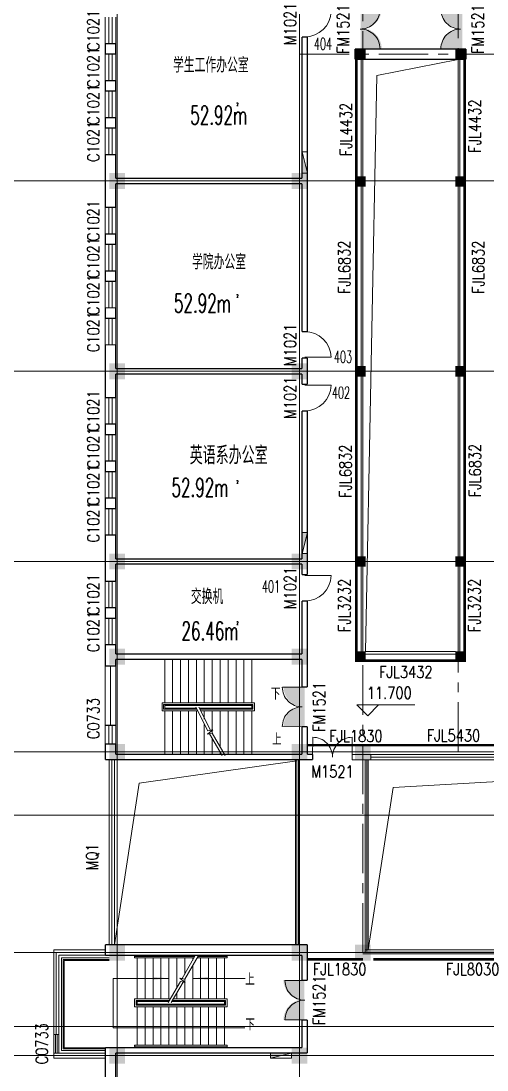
# Model space of a CAD drawing. Extents: x 1575758 to 1999219, y -897052 to -636879.
# Drawn here: x 1744357 to 1761992, y -810816 to -771117 of the extents above; entities that cross this region are included whole.
import ezdxf
from ezdxf.enums import TextEntityAlignment as Align

# ---------------------------------------------------------------- set-up
doc = ezdxf.new("R2010")
doc.units = 0
doc.header["$LTSCALE"] = 1500
doc.header["$MEASUREMENT"] = 0
doc.linetypes.add('CENTER', pattern=[2, 1.25, -0.25, 0.25, -0.25])
doc.linetypes.add('DASH', pattern=[0.35, 0.25, -0.1])
doc.layers.get('0').update_dxf_attribs({"linetype": 'CONTINUOUS', "lineweight": 5})
for name, color, linetype, lineweight in [('COLUMN', 7, 'CONTINUOUS', 5), ('DOTE', 7, 'CENTER', 5), ('OTHER', 7, 'CONTINUOUS', 5), ('P-S-TEXT', 7, 'CONTINUOUS', 5), ('PUB_DIM', 7, 'CONTINUOUS', 5), ('PUB_TEXT', 7, 'CONTINUOUS', 5), ('STAIR', 7, 'CONTINUOUS', 0), ('U型玻璃', 7, 'CONTINUOUS', 5), ('WALL', 7, 'CONTINUOUS', 5), ('WINDOW', 7, 'CONTINUOUS', 0), ('WINDOW_TEXT', 7, 'CONTINUOUS', 5), ('我的', 7, 'CONTINUOUS', 5), ('消火栓', 7, 'CONTINUOUS', 5), ('防火卷帘', 7, 'CONTINUOUS', 5), ('防火卷帘名称', 7, 'CONTINUOUS', 5)]:
    doc.layers.add(name, color=color, linetype=linetype, lineweight=lineweight)
doc.layers.add('防火门', color=10, linetype='CONTINUOUS')
doc.styles.add('_SIMPLEX', font='SIMPLEX.shx', dxfattribs={"width": 0.6})
doc.styles.add('DIM_FONT', font='romans.shx', dxfattribs={"width": 0.6})
doc.styles.add('H1', font='romans.shx', dxfattribs={"width": 1.2, "bigfont": 'hztxt.shx'})
doc.styles.add('SIMPLEX', font='SIMPLEX.SHX', dxfattribs={"width": 0.6})

# ---------------------------------------------------------------- blocks, each defined once
blk = doc.blocks.new('_FZH')
blk.add_solid([(0.5, -0.5), (-0.5, -0.5), (0.5, 0.5), (-0.5, 0.5)])
blk = doc.blocks.new('M_A2ZXL')
blk.add_line((-0.472, 0), (-0.472, -1))
blk.add_arc((-0.5, 0), 1, 271.6231, 0)
blk = doc.blocks.new('_ARROW')
blk.add_solid([(0, 0), (-1, 0.1), (-1, -0.1)])
blk = doc.blocks.new('_WBLK')
for p, q in [((-0.5, 0.5), (0.5, 0.5)), ((0.5, 0.167), (-0.5, 0.167)), ((0.5, -0.167), (-0.5, -0.167)), ((-0.5, -0.5), (0.5, -0.5))]:
    blk.add_line(p, q)
at = {"layer": 'WINDOW_TEXT', "style": 'SIMPLEX', "flags": 9}
blk.add_attdef('A', text='', height=1, dxfattribs=at).set_placement((0, 1.5), align=Align.MIDDLE)
blk = doc.blocks.new('A$C68C06AB7')
at = {"layer": '消火栓'}
blk.add_hatch(color=256, dxfattribs=at).paths.add_polyline_path([(800, 200), (0, 200), (800, 0)])
blk.add_line((0, 200), (800, 0), dxfattribs=at)
blk.add_lwpolyline([(0, 200), (0, 0), (800, 0), (800, 200)], close=True, dxfattribs=at)
blk = doc.blocks.new('M_A3PTU')
for p, q in [((-0.5, 0), (-0.499, -0.498)), ((0.5, 0), (0.499, -0.498))]:
    blk.add_line(p, q)
for centre, start, end in [((-0.498, -0.001), 269.885, 0.0763), ((0.498, -0.001), 179.9237, 270.115)]:
    blk.add_arc(centre, 0.498, start, end)

msp = doc.modelspace()

# ---------------------------------------------------------------- hatches: boundary and pattern name
at = {"layer": '防火门'}
for points in [[(1757211.2, -770658), (1758010.9, -770658, -0.4059403), (1757211.2, -771435.3)], [(1761053.2, -770648), (1760253.5, -770648, 0.4059403), (1761053.2, -771425.3)], [(1757211.2, -772158.5), (1758010.9, -772158.5, 0.4059403), (1757211.2, -771381.1)], [(1761053.2, -772148.5), (1760253.5, -772148.5, -0.4059403), (1761053.2, -771371.2)], [(1755088.6, -796312.3), (1754288.9, -796312.3, 0.4059403), (1755088.6, -797089.6)], [(1755088.6, -797812.8), (1754288.9, -797812.8, -0.4059403), (1755088.6, -797035.4)], [(1755084.8, -807412.3), (1754285.1, -807412.3, 0.4059403), (1755084.8, -808189.6)], [(1755084.8, -808912.8), (1754285.1, -808912.8, -0.4059403), (1755084.8, -808135.5)]]:
    msp.add_hatch(color=256, dxfattribs=at).paths.add_polyline_path(points)

# ---------------------------------------------------------------- linework, layer by layer
at = {"layer": 'DOTE'}
for p, q in [((1757294.6, -806372.3), (1757294.6, -759701.8)), ((1760894.6, -798772.3), (1760894.6, -759701.8)), ((1754894.6, -772372.3), (1765353.9, -772372.3))]:
    msp.add_line(p, q, dxfattribs=at)
at = {"layer": 'OTHER'}
for points in [[(1757394.6, -794972.3), (1757816.8, -773175.4), (1760894.6, -772572.3)], [(1747894.6, -806072.3), (1748829, -799961.5), (1754794.6, -799114.9)], [(1757494.6, -806272.3), (1758435.4, -800123), (1776794.6, -799072.3)]]:
    msp.add_lwpolyline(points, dxfattribs=at)
at = {"layer": 'PUB_DIM'}
for p, q in [((1747994.6, -823922.9), (1747994.6, -759701.8)), ((1754894.6, -823922.9), (1754894.6, -759701.8)), ((1741678.9, -777172.3), (1772636.2, -777172.3)), ((1741678.9, -784372.3), (1772636.2, -784372.3)), ((1741678.9, -791572.3), (1772636.2, -791572.3)), ((1757476, -797408), (1757063.5, -796995.5)), ((1757063.5, -796995.5), (1759259.8, -796995.5)), ((1757888.5, -796995.5), (1757476, -797408)), ((1741678.9, -798772.3), (1830716.9, -798772.3)), ((1741678.9, -801172.3), (1829892.9, -801172.3)), ((1741678.9, -806372.3), (1836900.8, -806372.3)), ((1741678.9, -809172.3), (1830716.9, -809172.3)), ((1765894.6, -810272.3), (1741678.9, -810272.3))]:
    msp.add_line(p, q, dxfattribs=at)
for points in [[(1749954.6, -807347.3), (1747844.4, -807347.3), (1747844.4, -809217.8), (1752833, -809217.8)], [(1750854.6, -807347.3), (1752846.2, -807347.3)]]:
    msp.add_lwpolyline(points, dxfattribs=at)
at = {"layer": 'STAIR', "ltscale": 2}
for p, q in [((1757224.6, -795172.3), (1757224.6, -772572.3)), ((1757294.6, -795172.3), (1757294.6, -772572.3)), ((1760894.6, -795172.3), (1760894.6, -772572.3)), ((1760964.6, -795172.3), (1760964.6, -772572.3))]:
    msp.add_line(p, q, dxfattribs=at)
at = {"layer": 'STAIR'}
for p, q in [((1757394.6, -794972.3), (1760794.6, -794972.3)), ((1757394.6, -795072.3), (1760794.6, -795072.3)), ((1749794.6, -796922.3), (1749794.6, -795272.3)), ((1750094.6, -796922.3), (1750094.6, -795272.3)), ((1750394.6, -796922.3), (1750394.6, -795272.3)), ((1750694.6, -796922.3), (1750694.6, -795272.3)), ((1750994.6, -796922.3), (1750994.6, -795272.3)), ((1751294.6, -795272.3), (1751294.6, -796922.3)), ((1751594.6, -795272.3), (1751594.6, -796922.3)), ((1751894.6, -795272.3), (1751894.6, -796922.3)), ((1752194.6, -796922.3), (1752194.6, -795272.3)), ((1752494.6, -796922.3), (1752494.6, -795272.3)), ((1752794.6, -796922.3), (1752794.6, -795272.3)), ((1753094.6, -795272.3), (1753094.6, -796922.3)), ((1749694.6, -797222.3), (1749694.6, -796922.3)), ((1749694.6, -796922.3), (1753194.6, -796922.3)), ((1749754.6, -797162.3), (1749754.6, -796982.3)), ((1749754.6, -796982.3), (1753134.6, -796982.3)), ((1749794.6, -797162.3), (1749794.6, -796982.3)), ((1749794.6, -797022.3), (1753094.6, -797022.3)), ((1750994.6, -797122.3), (1749794.6, -797122.3)), ((1750094.6, -797022.3), (1750094.6, -796982.3)), ((1750094.6, -797162.3), (1750094.6, -797122.3)), ((1750394.6, -797022.3), (1750394.6, -796982.3)), ((1750394.6, -797162.3), (1750394.6, -797122.3)), ((1750694.6, -797022.3), (1750694.6, -796982.3)), ((1750694.6, -797162.3), (1750694.6, -797122.3)), ((1750969.6, -797079), (1751433.5, -797982.4)), ((1750994.6, -797022.3), (1750994.6, -796982.3)), ((1750994.6, -797162.3), (1750994.6, -797122.3)), ((1751085.1, -797079), (1751534, -797956.4)), ((1753094.6, -797122.3), (1751110.1, -797122.3)), ((1751294.6, -796982.3), (1751294.6, -797022.3)), ((1751294.6, -797122.3), (1751294.6, -797162.3)), ((1751594.6, -796982.3), (1751594.6, -797022.3)), ((1751594.6, -797122.3), (1751594.6, -797162.3)), ((1751894.6, -796982.3), (1751894.6, -797022.3)), ((1751894.6, -797122.3), (1751894.6, -797162.3)), ((1752194.6, -797022.3), (1752194.6, -796982.3)), ((1752194.6, -797162.3), (1752194.6, -797122.3)), ((1752494.6, -797022.3), (1752494.6, -796982.3)), ((1752494.6, -797162.3), (1752494.6, -797122.3)), ((1752794.6, -797022.3), (1752794.6, -796982.3)), ((1752794.6, -797162.3), (1752794.6, -797122.3)), ((1753094.6, -796982.3), (1753094.6, -797162.3)), ((1753134.6, -796982.3), (1753134.6, -797162.3)), ((1753194.6, -796922.3), (1753194.6, -797222.3)), ((1751052.4, -797222.3), (1749694.6, -797222.3)), ((1751017.7, -797162.3), (1749754.6, -797162.3)), ((1749794.6, -798872.3), (1749794.6, -797222.3)), ((1750094.6, -798872.3), (1750094.6, -797222.3)), ((1750394.6, -798872.3), (1750394.6, -797222.3)), ((1750694.6, -798872.3), (1750694.6, -797222.3)), ((1750994.6, -798872.3), (1750994.6, -797222.3)), ((1753134.6, -797162.3), (1751133.2, -797162.3)), ((1753194.6, -797222.3), (1751167.9, -797222.3)), ((1751294.6, -797222.3), (1751294.6, -797541.9)), ((1751594.6, -797222.3), (1751594.6, -798062.4)), ((1751894.6, -797222.3), (1751894.6, -798581.2)), ((1752194.6, -798872.3), (1752194.6, -797222.3)), ((1752494.6, -798872.3), (1752494.6, -797222.3)), ((1752794.6, -798872.3), (1752794.6, -797222.3)), ((1753094.6, -797222.3), (1753094.6, -798872.3)), ((1751294.6, -797741.9), (1751294.6, -798872.3)), ((1751614.3, -797935.7), (1751414.2, -798109)), ((1751433.5, -797982.4), (1751614.3, -797935.7)), ((1751414.2, -798109), (1751595.1, -798062.3)), ((1751494.6, -798088.2), (1751972.3, -798915.6)), ((1751594.6, -798261.5), (1751594.6, -798872.3)), ((1751595.1, -798062.3), (1752087.7, -798915.6)), ((1754744.6, -799072.3), (1754744.6, -806072.3)), ((1754799.9, -799072.3), (1754799.9, -806072.3)), ((1754855.5, -799072.3), (1754855.5, -806072.3)), ((1757379, -799072.3), (1757379, -806372.3)), ((1757439, -799072.3), (1757439, -806312.3)), ((1757494.6, -799072.3), (1757494.6, -806272.3)), ((1757394.6, -806272.3), (1782187.4, -806272.3)), ((1745894.6, -810072.3), (1745894.6, -806572.3)), ((1747694.6, -806572.3), (1745894.6, -806572.3)), ((1745954.6, -810012.3), (1745954.6, -806632.3)), ((1747694.6, -806632.3), (1745954.6, -806632.3)), ((1745994.6, -809972.3), (1745994.6, -806672.3)), ((1747694.6, -806672.3), (1745994.6, -806672.3)), ((1748654.6, -806512.3), (1748654.6, -806572.3)), ((1750907.3, -806572.3), (1748654.6, -806572.3)), ((1748754.6, -808122.3), (1748754.6, -806572.3)), ((1749054.6, -808122.3), (1749054.6, -806572.3)), ((1749354.6, -808122.3), (1749354.6, -806572.3)), ((1749654.6, -808122.3), (1749654.6, -806572.3)), ((1749954.6, -808122.3), (1749954.6, -806572.3)), ((1750254.6, -807702.7), (1750254.6, -806572.3)), ((1750454.6, -807356.4), (1750941.9, -806512.3)), ((1750554.6, -807183.1), (1750554.6, -806572.3)), ((1750555.1, -807382.4), (1751057.4, -806512.3)), ((1750854.6, -806663.5), (1750854.6, -806572.3)), ((1752154.6, -806572.3), (1751022.7, -806572.3)), ((1751154.6, -808122.3), (1751154.6, -806572.3)), ((1751454.6, -808122.3), (1751454.6, -806572.3)), ((1751754.6, -808122.3), (1751754.6, -806572.3)), ((1752054.6, -808122.3), (1752054.6, -806572.3)), ((1752154.6, -806512.3), (1752154.6, -806572.3)), ((1757294.6, -806417.8), (1782187.4, -806417.8)), ((1757354.6, -806357.8), (1782187.4, -806357.8)), ((1750854.6, -808122.3), (1750854.6, -806863.5)), ((1749929.6, -808265.6), (1750393.5, -807462.3)), ((1750374.2, -807335.7), (1750555.1, -807382.4)), ((1750574.3, -807509), (1750374.2, -807335.7)), ((1750393.5, -807462.3), (1750574.3, -807509)), ((1750554.6, -808122.3), (1750554.6, -807382.3)), ((1750045.1, -808265.6), (1750494, -807488.2)), ((1750012.4, -808122.3), (1748654.6, -808122.3)), ((1748654.6, -808122.3), (1748654.6, -808422.3)), ((1748714.6, -808182.3), (1748714.6, -808362.3)), ((1749977.7, -808182.3), (1748714.6, -808182.3)), ((1748754.6, -808362.3), (1748754.6, -808182.3)), ((1749954.6, -808222.3), (1748754.6, -808222.3)), ((1749054.6, -808222.3), (1749054.6, -808182.3)), ((1749354.6, -808222.3), (1749354.6, -808182.3)), ((1749654.6, -808222.3), (1749654.6, -808182.3)), ((1749954.6, -808222.3), (1749954.6, -808182.3)), ((1752054.6, -808222.3), (1750070.1, -808222.3)), ((1752094.6, -808182.3), (1750093.2, -808182.3)), ((1752154.6, -808122.3), (1750127.9, -808122.3)), ((1750254.6, -808122.3), (1750254.6, -807902.7)), ((1750254.6, -808222.3), (1750254.6, -808182.3)), ((1750554.6, -808222.3), (1750554.6, -808182.3)), ((1750854.6, -808222.3), (1750854.6, -808182.3)), ((1751154.6, -808222.3), (1751154.6, -808182.3)), ((1751454.6, -808222.3), (1751454.6, -808182.3)), ((1751754.6, -808222.3), (1751754.6, -808182.3)), ((1752054.6, -808362.3), (1752054.6, -808182.3)), ((1752094.6, -808362.3), (1752094.6, -808182.3)), ((1752154.6, -808122.3), (1752154.6, -808422.3)), ((1748654.6, -808422.3), (1752154.6, -808422.3)), ((1748714.6, -808362.3), (1752094.6, -808362.3)), ((1748754.6, -808322.3), (1752054.6, -808322.3)), ((1748754.6, -809872.3), (1748754.6, -808422.3)), ((1749054.6, -808362.3), (1749054.6, -808322.3)), ((1749054.6, -809872.3), (1749054.6, -808422.3)), ((1749354.6, -808362.3), (1749354.6, -808322.3)), ((1749354.6, -809872.3), (1749354.6, -808422.3)), ((1749654.6, -808362.3), (1749654.6, -808322.3)), ((1749654.6, -809872.3), (1749654.6, -808422.3)), ((1749954.6, -808362.3), (1749954.6, -808322.3)), ((1749954.6, -809872.3), (1749954.6, -808422.3)), ((1750254.6, -808362.3), (1750254.6, -808322.3)), ((1750254.6, -809872.3), (1750254.6, -808422.3)), ((1750554.6, -808362.3), (1750554.6, -808322.3)), ((1750554.6, -809872.3), (1750554.6, -808422.3)), ((1750854.6, -808362.3), (1750854.6, -808322.3)), ((1750854.6, -809872.3), (1750854.6, -808422.3)), ((1751154.6, -808362.3), (1751154.6, -808322.3)), ((1751154.6, -809872.3), (1751154.6, -808422.3)), ((1751454.6, -808362.3), (1751454.6, -808322.3)), ((1751454.6, -809872.3), (1751454.6, -808422.3)), ((1751754.6, -808362.3), (1751754.6, -808322.3)), ((1751754.6, -809872.3), (1751754.6, -808422.3)), ((1752054.6, -809872.3), (1752054.6, -808422.3)), ((1747544.6, -810072.3), (1745894.6, -810072.3)), ((1747544.6, -810012.3), (1745954.6, -810012.3)), ((1747544.6, -809972.3), (1745994.6, -809972.3)), ((1752154.6, -809872.3), (1748654.6, -809872.3)), ((1752154.6, -809932.3), (1748654.6, -809932.3)), ((1748754.6, -809972.3), (1748754.6, -809932.3)), ((1749054.6, -809972.3), (1749054.6, -809932.3)), ((1749354.6, -809972.3), (1749354.6, -809932.3)), ((1749654.6, -809972.3), (1749654.6, -809932.3)), ((1749954.6, -809972.3), (1749954.6, -809932.3)), ((1750254.6, -809972.3), (1750254.6, -809932.3)), ((1750554.6, -809972.3), (1750554.6, -809932.3)), ((1750854.6, -809972.3), (1750854.6, -809932.3)), ((1751154.6, -809972.3), (1751154.6, -809932.3)), ((1751454.6, -809972.3), (1751454.6, -809932.3)), ((1751754.6, -809972.3), (1751754.6, -809932.3)), ((1752054.6, -809972.3), (1752054.6, -809932.3)), ((1752154.6, -809872.3), (1752154.6, -809932.3))]:
    msp.add_line(p, q, dxfattribs=at)
at = {"layer": 'STAIR', "const_width": 50}
for points in [[(1751947.3, -798872.3), (1749794.6, -798872.3)], [(1751894.6, -798781.2), (1751894.6, -798872.3)], [(1753094.6, -798872.3), (1752062.7, -798872.3)], [(1750941.9, -806512.3), (1748654.6, -806512.3)], [(1748754.6, -806512.3), (1748754.6, -806472.3)], [(1749054.6, -806512.3), (1749054.6, -806472.3)], [(1749354.6, -806512.3), (1749354.6, -806472.3)], [(1749654.6, -806512.3), (1749654.6, -806472.3)], [(1749954.6, -806512.3), (1749954.6, -806472.3)], [(1750254.6, -806512.3), (1750254.6, -806472.3)], [(1750554.6, -806512.3), (1750554.6, -806472.3)], [(1750854.6, -806512.3), (1750854.6, -806472.3)], [(1752154.6, -806512.3), (1751057.4, -806512.3)], [(1751154.6, -806512.3), (1751154.6, -806472.3)], [(1751454.6, -806512.3), (1751454.6, -806472.3)], [(1751754.6, -806512.3), (1751754.6, -806472.3)], [(1752054.6, -806512.3), (1752054.6, -806472.3)], [(1748654.6, -809872.3), (1748654.6, -809932.3)]]:
    msp.add_lwpolyline(points, dxfattribs=at)
at = {"layer": 'U型玻璃'}
for p, q in [((1757594.6, -798872.3), (1762994.6, -798872.3)), ((1757594.6, -798972.3), (1762994.6, -798972.3)), ((1757594.6, -799072.3), (1762994.6, -799072.3))]:
    msp.add_line(p, q, dxfattribs=at)
at = {"layer": 'WALL'}
for p, q in [((1756894.6, -799072.3), (1756894.6, -798872.3)), ((1757594.6, -798872.3), (1756894.6, -798872.3)), ((1756894.6, -799072.3), (1757594.6, -799072.3)), ((1757594.6, -799072.3), (1757594.6, -798872.3))]:
    msp.add_line(p, q, dxfattribs=at)
at = {"layer": 'WALL', "const_width": 50}
for points in [[(1754994.6, -777072.3), (1754994.6, -771722.3)], [(1754994.6, -771722.3), (1755194.6, -771722.3)], [(1755194.6, -782872.3), (1755194.6, -771722.3)], [(1747944.6, -771972.3), (1747544.6, -771972.3)], [(1747544.6, -772372.3), (1747544.6, -771972.3)], [(1747944.6, -771972.3), (1747944.6, -772372.3)], [(1747944.6, -772372.3), (1747544.6, -772372.3)], [(1756994.6, -772172.3), (1756994.6, -772572.3)], [(1756994.6, -772172.3), (1761194.6, -772172.3)], [(1761194.6, -772572.3), (1761194.6, -772172.3)], [(1756994.6, -772572.3), (1761194.6, -772572.3)], [(1747944.6, -773372.3), (1747544.6, -773372.3)], [(1747544.6, -773772.3), (1747544.6, -773372.3)], [(1747944.6, -773372.3), (1747944.6, -773772.3)], [(1747944.6, -773772.3), (1747544.6, -773772.3)], [(1747944.6, -774772.3), (1747544.6, -774772.3)], [(1747544.6, -775172.3), (1747544.6, -774772.3)], [(1747944.6, -774772.3), (1747944.6, -775172.3)], [(1747944.6, -775172.3), (1747544.6, -775172.3)], [(1747944.6, -776172.3), (1747544.6, -776172.3)], [(1747544.6, -778172.3), (1747544.6, -776172.3)], [(1747944.6, -776172.3), (1747944.6, -777072.3)], [(1754994.6, -777072.3), (1747944.6, -777072.3)], [(1747944.6, -777272.3), (1747944.6, -778172.3)], [(1754994.6, -777272.3), (1747944.6, -777272.3)], [(1754994.6, -777272.3), (1754994.6, -782872.3)], [(1747944.6, -778172.3), (1747544.6, -778172.3)], [(1747944.6, -779172.3), (1747544.6, -779172.3)], [(1747544.6, -779572.3), (1747544.6, -779172.3)], [(1747944.6, -779172.3), (1747944.6, -779572.3)], [(1747944.6, -779572.3), (1747544.6, -779572.3)], [(1747944.6, -780572.3), (1747544.6, -780572.3)], [(1747544.6, -780972.3), (1747544.6, -780572.3)], [(1747944.6, -780572.3), (1747944.6, -780972.3)], [(1747944.6, -780972.3), (1747544.6, -780972.3)], [(1747944.6, -781972.3), (1747544.6, -781972.3)], [(1747544.6, -782372.3), (1747544.6, -781972.3)], [(1747944.6, -781972.3), (1747944.6, -782372.3)], [(1747944.6, -782372.3), (1747544.6, -782372.3)], [(1754994.6, -782872.3), (1755194.6, -782872.3)], [(1747544.6, -785372.3), (1747544.6, -783372.3)], [(1747944.6, -783372.3), (1747544.6, -783372.3)], [(1747944.6, -783372.3), (1747944.6, -784272.3)], [(1754994.6, -783872.3), (1755194.6, -783872.3)], [(1754994.6, -784272.3), (1754994.6, -783872.3)], [(1755194.6, -784872.3), (1755194.6, -783872.3)], [(1747944.6, -784272.3), (1754994.6, -784272.3)], [(1747944.6, -784472.3), (1747944.6, -785372.3)], [(1747944.6, -784472.3), (1754994.6, -784472.3)], [(1754994.6, -784872.3), (1754994.6, -784472.3)], [(1754994.6, -784872.3), (1755194.6, -784872.3)], [(1747944.6, -785372.3), (1747544.6, -785372.3)], [(1754994.6, -785872.3), (1755194.6, -785872.3)], [(1754994.6, -791472.3), (1754994.6, -785872.3)], [(1755194.6, -792072.3), (1755194.6, -785872.3)], [(1747944.6, -786372.3), (1747544.6, -786372.3)], [(1747544.6, -786772.3), (1747544.6, -786372.3)], [(1747944.6, -786372.3), (1747944.6, -786772.3)], [(1747944.6, -786772.3), (1747544.6, -786772.3)], [(1747944.6, -787772.3), (1747544.6, -787772.3)], [(1747544.6, -788172.3), (1747544.6, -787772.3)], [(1747944.6, -787772.3), (1747944.6, -788172.3)], [(1747944.6, -788172.3), (1747544.6, -788172.3)], [(1747944.6, -789172.3), (1747544.6, -789172.3)], [(1747544.6, -789572.3), (1747544.6, -789172.3)], [(1747944.6, -789172.3), (1747944.6, -789572.3)], [(1747944.6, -789572.3), (1747544.6, -789572.3)], [(1747944.6, -790572.3), (1747544.6, -790572.3)], [(1747544.6, -792322.3), (1747544.6, -790572.3)], [(1747944.6, -790572.3), (1747944.6, -791472.3)], [(1754994.6, -791472.3), (1747944.6, -791472.3)], [(1747944.6, -791672.3), (1747944.6, -792322.3)], [(1747944.6, -791672.3), (1754994.6, -791672.3)], [(1754994.6, -792072.3), (1754994.6, -791672.3)], [(1747944.6, -792322.3), (1747544.6, -792322.3)], [(1754994.6, -792072.3), (1755194.6, -792072.3)], [(1754994.6, -795072.3), (1754994.6, -793072.3)], [(1754994.6, -793072.3), (1755194.6, -793072.3)], [(1755194.6, -796322.3), (1755194.6, -793072.3)], [(1747944.6, -793322.3), (1747544.6, -793322.3)], [(1747544.6, -793722.3), (1747544.6, -793322.3)], [(1747944.6, -793322.3), (1747944.6, -793722.3)], [(1747944.6, -793722.3), (1747544.6, -793722.3)], [(1747944.6, -794722.3), (1747544.6, -794722.3)], [(1747544.6, -795522.3), (1747544.6, -794722.3)], [(1747944.6, -794722.3), (1747944.6, -795072.3)], [(1747944.6, -795072.3), (1754994.6, -795072.3)], [(1747944.6, -795522.3), (1747544.6, -795522.3)], [(1747944.6, -795272.3), (1747944.6, -795522.3)], [(1747944.6, -795272.3), (1754994.6, -795272.3)], [(1754994.6, -796322.3), (1754994.6, -795272.3)], [(1755194.6, -796322.3), (1754994.6, -796322.3)], [(1755194.6, -797822.3), (1754994.6, -797822.3)], [(1754994.6, -798872.3), (1754994.6, -797822.3)], [(1755194.6, -798872.3), (1755194.6, -797822.3)], [(1747944.6, -798472.3), (1747544.6, -798472.3)], [(1747544.6, -799072.3), (1747544.6, -798472.3)], [(1747944.6, -798472.3), (1747944.6, -798872.3)], [(1747544.6, -799072.3), (1755194.6, -799072.3)], [(1747944.6, -798872.3), (1754994.6, -798872.3)], [(1755194.6, -798872.3), (1755394.6, -798872.3)], [(1755194.6, -799072.3), (1755394.6, -799072.3)], [(1755394.6, -798872.3), (1755394.6, -799072.3)], [(1747544.6, -806472.3), (1747544.6, -806072.3)], [(1747544.6, -806072.3), (1755194.6, -806072.3)], [(1755194.6, -807422.3), (1755194.6, -806072.3)], [(1754994.6, -806472.3), (1747544.6, -806472.3)], [(1754994.6, -807422.3), (1754994.6, -806472.3)], [(1755194.6, -807422.3), (1754994.6, -807422.3)], [(1754994.6, -809972.3), (1754994.6, -808922.3)], [(1755194.6, -808922.3), (1754994.6, -808922.3)], [(1755194.6, -810172.3), (1755194.6, -808922.3)], [(1747544.6, -821122.3), (1747544.6, -809972.3)], [(1754994.6, -809972.3), (1747544.6, -809972.3)], [(1747944.6, -810172.3), (1747944.6, -812362.3)], [(1750094.6, -810172.3), (1747944.6, -810172.3)], [(1755194.6, -810172.3), (1750094.6, -810172.3)]]:
    msp.add_lwpolyline(points, dxfattribs=at)
at = {"layer": 'WINDOW'}
for p, q in [((1747544.6, -797772.3), (1747544.6, -795522.3)), ((1747744.6, -797772.3), (1747744.6, -795522.3)), ((1747944.6, -797772.3), (1747944.6, -795522.3)), ((1747694.6, -806072.3), (1747694.6, -799072.3)), ((1747794.6, -806072.3), (1747794.6, -799072.3)), ((1747894.6, -806072.3), (1747894.6, -799072.3)), ((1745594.6, -810372.3), (1745594.6, -806272.3)), ((1745594.6, -806272.3), (1747544.6, -806272.3)), ((1745694.6, -806372.3), (1747544.6, -806372.3)), ((1745694.6, -809472.3), (1745694.6, -806372.3)), ((1745794.6, -810172.3), (1745794.6, -806472.3)), ((1745794.6, -806472.3), (1747544.6, -806472.3)), ((1745794.6, -809472.3), (1745594.6, -809472.3)), ((1745794.6, -810172.3), (1745594.6, -810172.3)), ((1747544.6, -810172.3), (1745794.6, -810172.3)), ((1747544.6, -810272.3), (1745594.6, -810272.3)), ((1747544.6, -810372.3), (1745594.6, -810372.3))]:
    msp.add_line(p, q, dxfattribs=at)
at = {"layer": 'WINDOW', "const_width": 50}
msp.add_lwpolyline([(1747944.6, -797772.3), (1747544.6, -797772.3)], dxfattribs=at)
at = {"layer": '防火卷帘', "linetype": 'DASH', "const_width": 100}
for points in [[(1757044.6, -784372.3), (1757044.6, -772572.3)], [(1761144.6, -784372.3), (1761144.6, -772572.3)], [(1757044.6, -784372.3), (1757044.6, -791572.3)], [(1761144.6, -784372.3), (1761144.6, -791572.3)], [(1757044.6, -791572.3), (1757044.6, -794972.4)], [(1761144.6, -791572.3), (1761144.6, -794972.4)], [(1760794.6, -795322.3), (1757394.6, -795322.3)], [(1762989.7, -798522.4), (1755194.6, -798522.4)], [(1757294.6, -806622.3), (1755194.6, -806622.3)], [(1757694.6, -806622.3), (1765594.6, -806622.3)]]:
    msp.add_lwpolyline(points, dxfattribs=at)

# ---------------------------------------------------------------- block references
at = {"layer": 'COLUMN', "yscale": 400, "zscale": 400, "rotation": 180}
for p, xscale in [((1757194.6, -772372.3), -400), ((1760993.9, -772372.3), -400), ((1757194.6, -795172.3), -400), ((1760994.6, -795172.3), 400)]:
    msp.add_blockref('_FZH', p, dxfattribs=dict(at, xscale=xscale))
at = {"layer": 'COLUMN'}
for p, xscale, yscale, zscale in [((1747994.6, -777172.3), 600, 600, 600), ((1754894.6, -777172.3), 600, 600, 600), ((1757194.6, -777193.1), 400, 400, 400), ((1760994.6, -777193.1), -400, 400, 400), ((1747994.6, -784372.3), 600, 600, 600), ((1754894.6, -784372.3), 600, 600, 600), ((1757194.6, -784372.3), 400, 400, 400), ((1760994.6, -784372.3), -400, 400, 400), ((1747994.6, -791572.3), 600, 600, 600), ((1754894.6, -791572.3), 600, 600, 600), ((1757194.6, -791572.3), 400, 400, 400), ((1760994.6, -791572.3), -400, 400, 400), ((1747994.6, -795172.3), 600, 600, 600), ((1754894.6, -795172.3), 600, 600, 600), ((1747994.6, -798772.3), 600, 600, 600), ((1754894.6, -798772.3), 600, 600, 600), ((1757294.6, -798772.3), 600, 600, 600), ((1747994.6, -806372.3), 600, 600, 600), ((1754894.6, -806372.3), 600, 600, 600), ((1757294.6, -806372.3), 600, 600, 600), ((1747994.6, -810272.3), 600, 600, 600), ((1754894.6, -810272.3), 600, 600, 600)]:
    msp.add_blockref('_FZH', p, dxfattribs=dict(at, xscale=xscale, yscale=yscale, zscale=zscale))
at = {"layer": 'PUB_DIM', "xscale": -600, "yscale": 600, "zscale": 600, "rotation": 180}
msp.add_blockref('_ARROW', (1749954.6, -807347.3), dxfattribs=at)
at = {"layer": 'PUB_DIM', "xscale": -600, "yscale": 600, "zscale": 600}
msp.add_blockref('_ARROW', (1750854.6, -807347.3), dxfattribs=at)
at = {"layer": 'WINDOW'}
ref = msp.add_blockref('_WBLK', (1747744.6, -771472.3), dxfattribs=dict(at, xscale=-1000, yscale=400.000000004191, zscale=1000, rotation=90))
ref.add_attrib('A', 'C1021', dxfattribs={"layer": 'WINDOW_TEXT', "height": 450, "rotation": 90, "style": '_SIMPLEX', "width": 0.8, "flags": 8}).set_placement((1747094.6, -771472.3), align=Align.MIDDLE)
ref = msp.add_blockref('M_A2ZXL', (1755094.6, -771222.3), dxfattribs=dict(at, xscale=-1000, yscale=1000, zscale=1000, rotation=90))
ref.add_attrib('A', 'M1021', dxfattribs={"layer": 'WINDOW_TEXT', "height": 450, "rotation": 90, "style": '_SIMPLEX', "width": 0.8, "flags": 8}).set_placement((1754544.6, -771222.3), align=Align.MIDDLE)
ref = msp.add_blockref('M_A3PTU', (1757195.4, -771422.3), dxfattribs=dict(at, xscale=-1500, yscale=-1500, zscale=1500, rotation=270))
ref.add_attrib('A', 'FM1521', dxfattribs={"layer": 'WINDOW_TEXT', "height": 450, "rotation": 90, "style": '_SIMPLEX', "width": 0.8, "flags": 8}).set_placement((1756545.4, -771422.3), align=Align.MIDDLE)
ref = msp.add_blockref('M_A3PTU', (1760993.9, -771422.3), dxfattribs=dict(at, xscale=1500, yscale=-1500, zscale=1500, rotation=90))
ref.add_attrib('A', 'FM1521', dxfattribs={"layer": 'WINDOW_TEXT', "height": 450, "rotation": 90, "style": '_SIMPLEX', "width": 0.8, "flags": 8}).set_placement((1761643.9, -771422.3), align=Align.MIDDLE)
ref = msp.add_blockref('_WBLK', (1747744.6, -772872.3), dxfattribs=dict(at, xscale=-1000, yscale=400.0000000034925, zscale=1000, rotation=90))
ref.add_attrib('A', 'C1021', dxfattribs={"layer": 'WINDOW_TEXT', "height": 450, "rotation": 90, "style": '_SIMPLEX', "width": 0.8, "flags": 8}).set_placement((1747094.6, -772872.3), align=Align.MIDDLE)
ref = msp.add_blockref('_WBLK', (1747744.6, -774272.3), dxfattribs=dict(at, xscale=-1000, yscale=400.0000000037253, zscale=1000, rotation=90))
ref.add_attrib('A', 'C1021', dxfattribs={"layer": 'WINDOW_TEXT', "height": 450, "rotation": 90, "style": '_SIMPLEX', "width": 0.8, "flags": 8}).set_placement((1747094.6, -774272.3), align=Align.MIDDLE)
ref = msp.add_blockref('_WBLK', (1747744.6, -775672.3), dxfattribs=dict(at, xscale=-1000, yscale=400.0000000034925, zscale=1000, rotation=90))
ref.add_attrib('A', 'C1021', dxfattribs={"layer": 'WINDOW_TEXT', "height": 450, "rotation": 90, "style": '_SIMPLEX', "width": 0.8, "flags": 8}).set_placement((1747094.6, -775672.3), align=Align.MIDDLE)
ref = msp.add_blockref('_WBLK', (1747744.6, -778672.3), dxfattribs=dict(at, xscale=-1000, yscale=400.000000004191, zscale=1000, rotation=90))
ref.add_attrib('A', 'C1021', dxfattribs={"layer": 'WINDOW_TEXT', "height": 450, "rotation": 90, "style": '_SIMPLEX', "width": 0.8, "flags": 8}).set_placement((1747094.6, -778672.3), align=Align.MIDDLE)
ref = msp.add_blockref('_WBLK', (1747744.6, -780072.3), dxfattribs=dict(at, xscale=-1000, yscale=400.0000000034925, zscale=1000, rotation=90))
ref.add_attrib('A', 'C1021', dxfattribs={"layer": 'WINDOW_TEXT', "height": 450, "rotation": 90, "style": '_SIMPLEX', "width": 0.8, "flags": 8}).set_placement((1747094.6, -780072.3), align=Align.MIDDLE)
ref = msp.add_blockref('_WBLK', (1747744.6, -781472.3), dxfattribs=dict(at, xscale=-1000, yscale=400.0000000037253, zscale=1000, rotation=90))
ref.add_attrib('A', 'C1021', dxfattribs={"layer": 'WINDOW_TEXT', "height": 450, "rotation": 90, "style": '_SIMPLEX', "width": 0.8, "flags": 8}).set_placement((1747094.6, -781472.3), align=Align.MIDDLE)
ref = msp.add_blockref('_WBLK', (1747744.6, -782872.3), dxfattribs=dict(at, xscale=-1000, yscale=400.0000000034925, zscale=1000, rotation=90))
ref.add_attrib('A', 'C1021', dxfattribs={"layer": 'WINDOW_TEXT', "height": 450, "rotation": 90, "style": '_SIMPLEX', "width": 0.8, "flags": 8}).set_placement((1747094.6, -782872.3), align=Align.MIDDLE)
ref = msp.add_blockref('M_A2ZXL', (1755094.6, -783372.3), dxfattribs=dict(at, xscale=1000, yscale=1000, zscale=1000, rotation=90))
ref.add_attrib('A', 'M1021', dxfattribs={"layer": 'WINDOW_TEXT', "height": 450, "rotation": 90, "style": '_SIMPLEX', "width": 0.8, "flags": 8}).set_placement((1754544.6, -783372.3), align=Align.MIDDLE)
ref = msp.add_blockref('M_A2ZXL', (1755094.6, -785372.3), dxfattribs=dict(at, xscale=-1000, yscale=1000, zscale=1000, rotation=90))
ref.add_attrib('A', 'M1021', dxfattribs={"layer": 'WINDOW_TEXT', "height": 450, "rotation": 90, "style": '_SIMPLEX', "width": 0.8, "flags": 8}).set_placement((1754544.6, -785372.3), align=Align.MIDDLE)
ref = msp.add_blockref('_WBLK', (1747744.6, -785872.3), dxfattribs=dict(at, xscale=-1000, yscale=400.000000004191, zscale=1000, rotation=90))
ref.add_attrib('A', 'C1021', dxfattribs={"layer": 'WINDOW_TEXT', "height": 450, "rotation": 90, "style": '_SIMPLEX', "width": 0.8, "flags": 8}).set_placement((1747094.6, -785872.3), align=Align.MIDDLE)
ref = msp.add_blockref('_WBLK', (1747744.6, -787272.3), dxfattribs=dict(at, xscale=-1000, yscale=400.0000000034925, zscale=1000, rotation=90))
ref.add_attrib('A', 'C1021', dxfattribs={"layer": 'WINDOW_TEXT', "height": 450, "rotation": 90, "style": '_SIMPLEX', "width": 0.8, "flags": 8}).set_placement((1747094.6, -787272.3), align=Align.MIDDLE)
ref = msp.add_blockref('_WBLK', (1747744.6, -788672.3), dxfattribs=dict(at, xscale=-1000, yscale=400.0000000037253, zscale=1000, rotation=90))
ref.add_attrib('A', 'C1021', dxfattribs={"layer": 'WINDOW_TEXT', "height": 450, "rotation": 90, "style": '_SIMPLEX', "width": 0.8, "flags": 8}).set_placement((1747094.6, -788672.3), align=Align.MIDDLE)
ref = msp.add_blockref('_WBLK', (1747744.6, -790072.3), dxfattribs=dict(at, xscale=-1000, yscale=400.0000000034925, zscale=1000, rotation=90))
ref.add_attrib('A', 'C1021', dxfattribs={"layer": 'WINDOW_TEXT', "height": 450, "rotation": 90, "style": '_SIMPLEX', "width": 0.8, "flags": 8}).set_placement((1747094.6, -790072.3), align=Align.MIDDLE)
ref = msp.add_blockref('M_A2ZXL', (1755094.6, -792572.3), dxfattribs=dict(at, xscale=-1000, yscale=1000, zscale=1000, rotation=90))
ref.add_attrib('A', 'M1021', dxfattribs={"layer": 'WINDOW_TEXT', "height": 450, "rotation": 90, "style": '_SIMPLEX', "width": 0.8, "flags": 8}).set_placement((1754544.6, -792572.3), align=Align.MIDDLE)
ref = msp.add_blockref('_WBLK', (1747744.6, -792822.3), dxfattribs=dict(at, xscale=-1000, yscale=400.000000004191, zscale=1000, rotation=90))
ref.add_attrib('A', 'C1021', dxfattribs={"layer": 'WINDOW_TEXT', "height": 450, "rotation": 90, "style": '_SIMPLEX', "width": 0.8, "flags": 8}).set_placement((1747094.6, -792822.3), align=Align.MIDDLE)
ref = msp.add_blockref('_WBLK', (1747744.6, -794222.3), dxfattribs=dict(at, xscale=-1000, yscale=400.0000000034925, zscale=1000, rotation=90))
ref.add_attrib('A', 'C1021', dxfattribs={"layer": 'WINDOW_TEXT', "height": 450, "rotation": 90, "style": '_SIMPLEX', "width": 0.8, "flags": 8}).set_placement((1747094.6, -794222.3), align=Align.MIDDLE)
ref = msp.add_blockref('M_A3PTU', (1754994.6, -797072.3), dxfattribs=dict(at, xscale=1500, yscale=-1500, zscale=1500, rotation=90))
ref.add_attrib('A', 'FM1521', dxfattribs={"layer": 'WINDOW_TEXT', "height": 450, "rotation": 90, "style": '_SIMPLEX', "width": 0.8, "flags": 8}).set_placement((1755644.6, -797072.3), align=Align.MIDDLE)
ref = msp.add_blockref('_WBLK', (1747744.6, -798122.3), dxfattribs=dict(at, xscale=700, yscale=400.0000000107102, zscale=700, rotation=90))
ref.add_attrib('A', 'C0733', dxfattribs={"layer": 'WINDOW_TEXT', "height": 450, "rotation": 90, "style": '_SIMPLEX', "width": 0.8, "flags": 8}).set_placement((1747094.6, -797514.9), align=Align.MIDDLE)
ref = msp.add_blockref('M_A3PTU', (1756144.6, -798972.3), dxfattribs=dict(at, xscale=1500, yscale=-1500, zscale=1500))
ref.add_attrib('A', 'M1521', dxfattribs={"layer": 'WINDOW_TEXT', "height": 450, "style": '_SIMPLEX', "width": 0.8, "flags": 8}).set_placement((1756144.6, -799522.3), align=Align.MIDDLE)
ref = msp.add_blockref('M_A3PTU', (1755094.6, -808172.3), dxfattribs=dict(at, xscale=1500, yscale=-1500, zscale=1500, rotation=90))
ref.add_attrib('A', 'FM1521', dxfattribs={"layer": 'WINDOW_TEXT', "height": 450, "rotation": 90, "style": '_SIMPLEX', "width": 0.8, "flags": 8}).set_placement((1755644.6, -808172.3, 360895.9), align=Align.MIDDLE)
ref = msp.add_blockref('_WBLK', (1745694.6, -809822.3), dxfattribs=dict(at, xscale=700, yscale=200, zscale=700, rotation=90))
ref.add_attrib('A', 'C0733', dxfattribs={"layer": 'WINDOW_TEXT', "height": 450, "rotation": 90, "style": '_SIMPLEX', "width": 0.8, "flags": 8}).set_placement((1745144.6, -809822.3), align=Align.MIDDLE)
at = {"layer": '消火栓', "xscale": -1, "rotation": 90}
msp.add_blockref('A$C68C06AB7', (1755194.6, -776072.3), dxfattribs=at)
at = {"layer": '消火栓', "rotation": 90}
msp.add_blockref('A$C68C06AB7', (1755194.6, -791272.3), dxfattribs=at)
at = {"layer": '消火栓', "xscale": -1}
msp.add_blockref('A$C68C06AB7', (1754594.6, -810372.3), dxfattribs=at)

# ---------------------------------------------------------------- texts
at = {"layer": 'P-S-TEXT', "style": 'H1', "width": 0.8}
for s, p in [('下', (1753815.7, -796806.3)), ('上', (1753860.3, -798520.9)), ('上', (1752847.1, -807606.4)), ('下', (1752847.1, -809320.2))]:
    msp.add_text(s, height=450, rotation=360, dxfattribs=at).set_placement(p)
at = {"layer": 'PUB_DIM', "style": 'DIM_FONT', "width": 0.8}
msp.add_text('11.700', height=450, rotation=360, dxfattribs=at).set_placement((1758294.7, -796545.5), align=Align.MIDDLE)
at = {"layer": 'PUB_TEXT', "char_height": 120, "width": 491, "attachment_point": 3, "style": 'DIM_FONT'}
for insert in [(1752584.7, -774212), (1752584.7, -781466.9), (1752584.7, -788505.6), (1752584.7, -793843.9)]:
    msp.add_mtext('2', dxfattribs=dict(at, insert=insert))
at = {"layer": 'WINDOW_TEXT', "style": '_SIMPLEX', "width": 0.8}
msp.add_text('MQ1', height=450, rotation=90, dxfattribs=at).set_placement((1747272.5, -803256.8))
at = {"layer": '我的', "color": 0, "lineweight": 5, "attachment_point": 1, "style": 'DIM_FONT'}
for s, insert, char_height, width in [('404', (1755436.6, -771758.3), 450, 1228.88), ('{\\fSimHei|b0|i0|c134|p2;学生工作办公室}', (1750108.6, -772514.3), 500, 5883.52), ('{\\C3;52.92m}', (1750763, -774331.8), 700, 1662.15), ('{\\fSimHei|b0|i0|c134|p2;学院办公室}', (1750828.5, -779965.4), 500, 5883.52), ('{\\C3;52.92m}', (1750145.6, -781447.5), 700, 1662.15), ('403', (1756195.8, -783598), 450, 1228.88), ('402', (1756120.4, -784957.6), 450, 1228.88), ('{\\f宋体|b0|i0|c134|p2;英语系办公室}', (1750743.3, -787230.4), 600, 5883.52), ('{\\C3;52.92m}', (1750050.7, -788420.9), 700, 1662.15), ('401', (1753474.7, -792291.2), 450, 1228.88), ('{\\fSimHei|b0|i0|c134|p2;交换机}', (1750785.2, -792628.6), 500, 5883.52), ('{\\C3;26.46m}', (1750430.3, -793849.2), 700, 1994.58)]:
    msp.add_mtext(s, dxfattribs=dict(at, insert=insert, char_height=char_height, width=width))
at = {"layer": '防火卷帘名称', "style": '_SIMPLEX', "width": 0.8}
for s, p in [('FJL4432', (1761756.7, -776102.6)), ('FJL4432', (1756881.4, -776232.8)), ('FJL6832', (1756817.1, -781445.6)), ('FJL6832', (1761889.3, -781445.6)), ('FJL6832', (1756862.9, -789166.6)), ('FJL6832', (1761764.1, -789138.3)), ('FJL3232', (1756825.6, -794242.8)), ('FJL3232', (1761743.6, -794242.8))]:
    msp.add_text(s, height=450, rotation=90, dxfattribs=at).set_placement(p)
for s, p in [('FJL3432', (1757909.3, -795979)), ('FJL5430', (1759713.8, -798381.1)), ('FJL1830', (1756018, -798398.8)), ('FJL1830', (1755407, -807227)), ('FJL8030', (1760439.8, -807227.3))]:
    msp.add_text(s, height=450, dxfattribs=at).set_placement(p)

doc.saveas('drawing.dxf')
